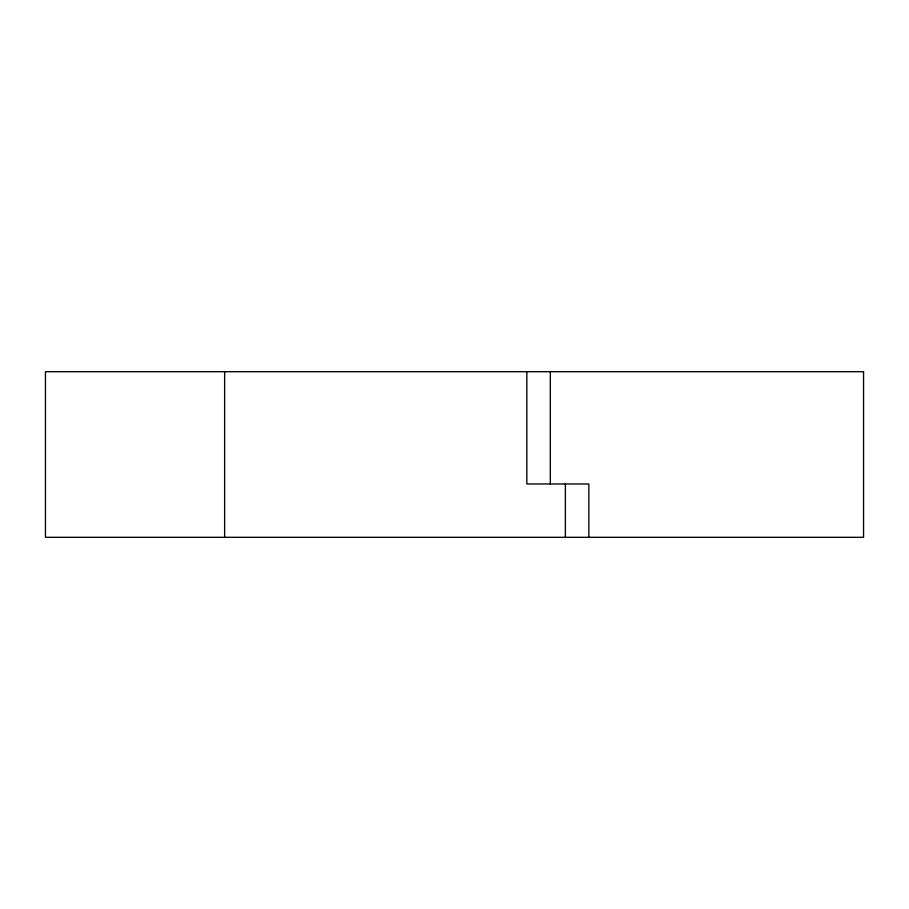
<?xml version="1.0" encoding="UTF-8"?>
<svg xmlns="http://www.w3.org/2000/svg" width="909" height="909" viewBox="0 0 909 909"><rect width="100%" height="100%" fill="white"/><g stroke="black" fill="none" stroke-linecap="round" stroke-linejoin="round"><path stroke-width="1.36" d="M588.85 537.31L588.85 483.974L526.845 483.974L526.845 371.69M565.375 483.974L565.375 537.31M550.32 371.69L550.32 483.974M224.637 371.69L224.637 537.31M863.55 371.69L45.45 371.69L45.45 537.31L863.55 537.31L863.55 371.69"/></g></svg>
